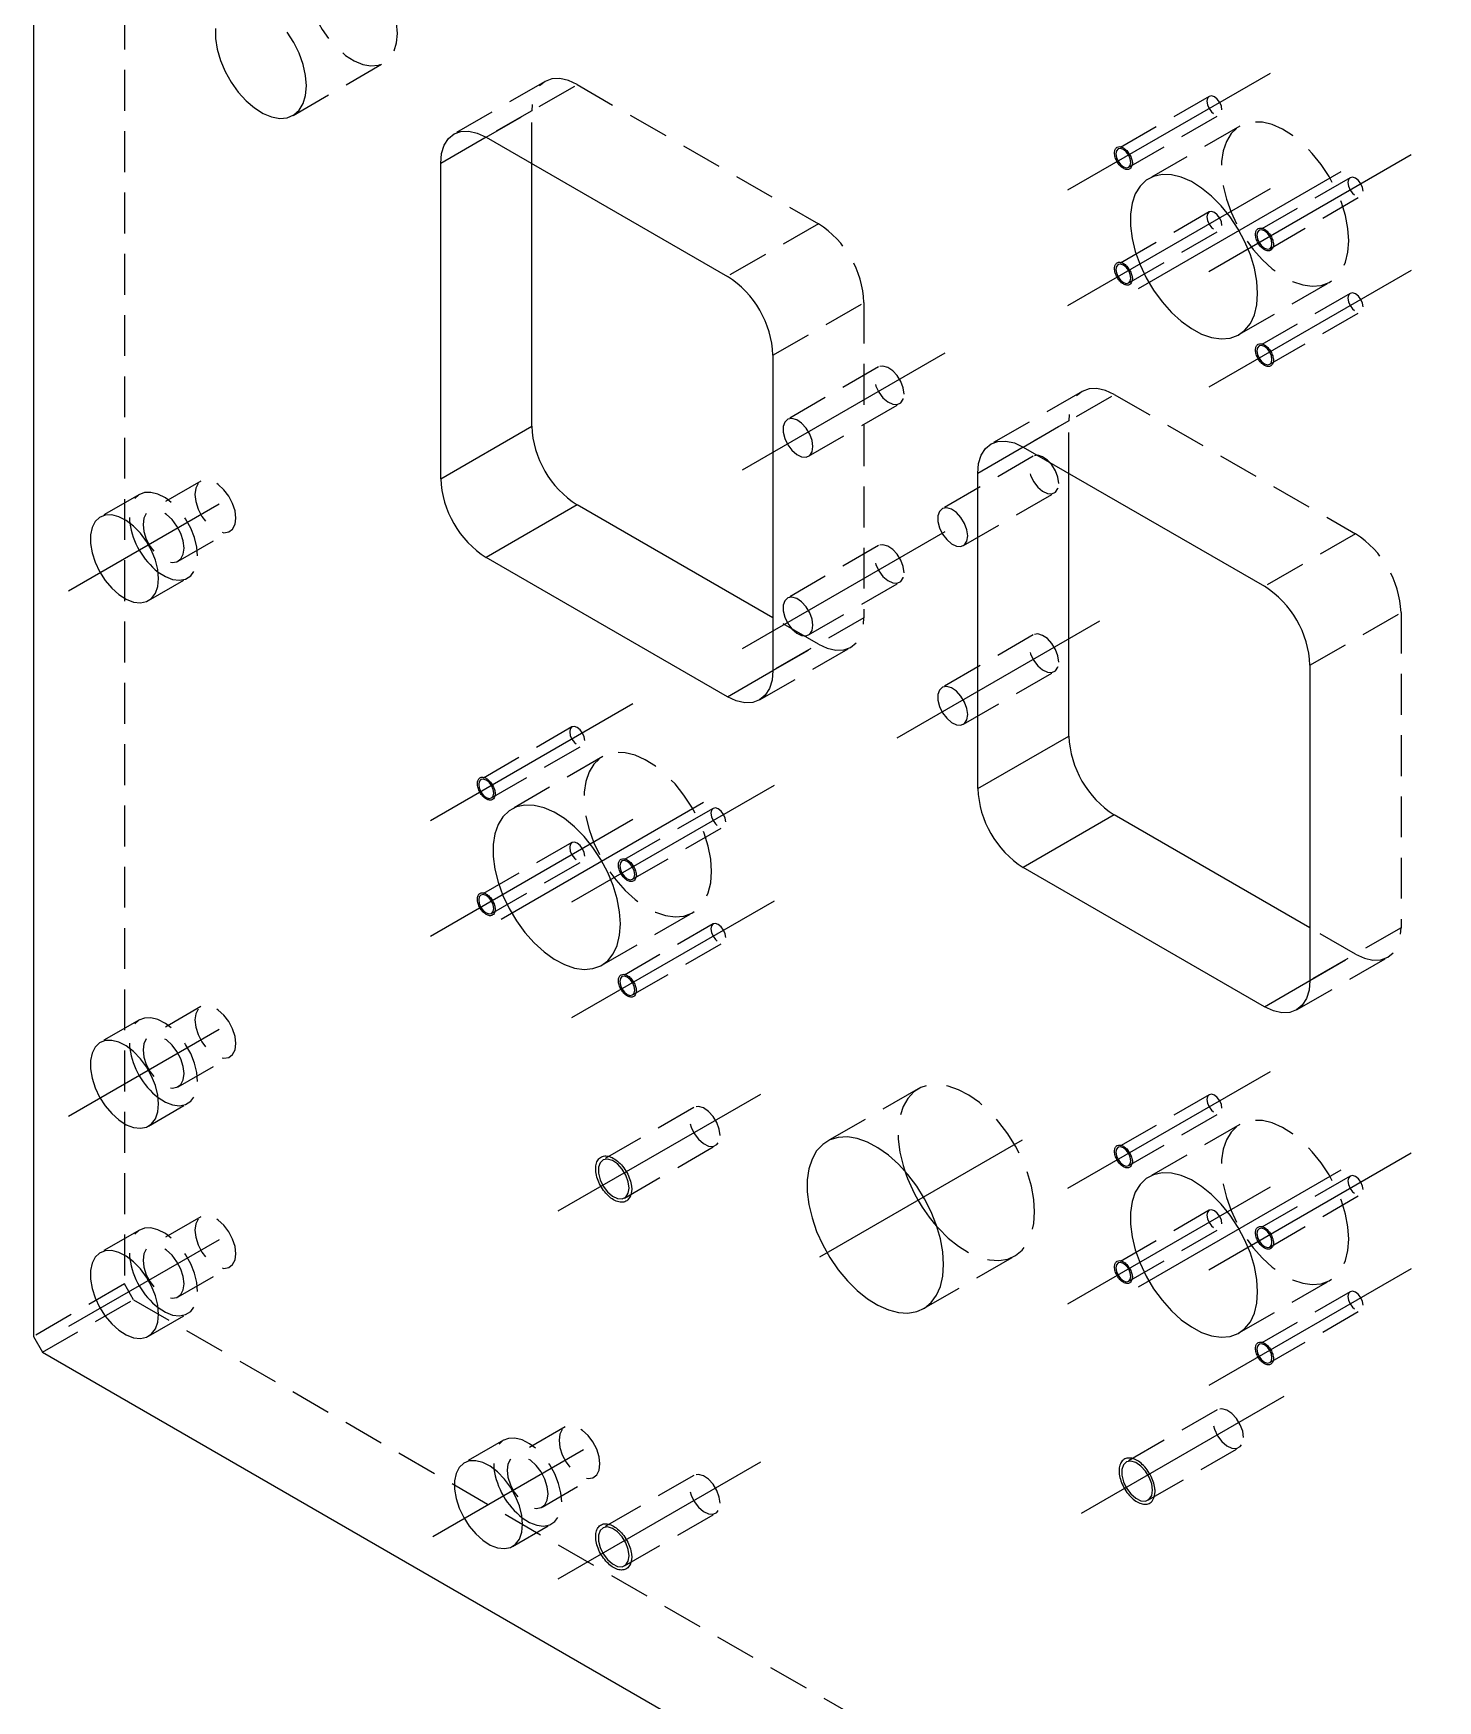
# Model space of a CAD drawing. Header units: millimetres. Extents: x 12 to 1998, y -102 to 1102.
# Drawn here: x 1588 to 1806.2, y 403.9 to 663 of the extents above; entities that cross this region are included whole.
import ezdxf

# ---------------------------------------------------------------- set-up
doc = ezdxf.new("R2010")
doc.units = ezdxf.units.MM
doc.header["$LTSCALE"] = 5
doc.linetypes.add('CENTERX2', pattern=[20.32, 12.7, -2.54, 2.54, -2.54])
doc.linetypes.add('HIDDEN', pattern=[1.905, 1.27, -0.635])
for name, color, linetype in [('11', 1, 'CENTERX2'), ('2', 2, 'HIDDEN'), ('8', 4, 'Continuous')]:
    doc.layers.add(name, color=color, linetype=linetype)

msp = doc.modelspace()

# ---------------------------------------------------------------- linework, layer by layer
at = {"color": 7, "linetype": 'Continuous', "lineweight": 25}
for p, q in [((1588, 906.367), (1588, 460.535)), ((1658.358, 646.917), (1651.286, 642.834)), ((1658.357, 646.917), (1695.833, 625.283)), ((1651.286, 593.842), (1651.286, 642.834)), ((1665.428, 602.006), (1665.428, 642.835)), ((1702.905, 613.035), (1702.905, 564.043)), ((1651.286, 593.842), (1665.428, 602.006)), ((1741.797, 598.749), (1734.724, 594.666)), ((1741.795, 598.749), (1779.272, 577.114)), ((1734.724, 545.673), (1734.724, 594.666)), ((1748.866, 553.838), (1748.866, 594.667)), ((1672.499, 589.758), (1658.357, 581.594)), ((1702.905, 572.205), (1672.499, 589.758)), ((1695.833, 559.959), (1658.357, 581.594)), ((1786.343, 564.867), (1786.343, 515.875)), ((1695.833, 559.959), (1702.905, 564.041)), ((1734.724, 545.673), (1748.866, 553.838)), ((1755.938, 541.59), (1741.795, 533.426)), ((1786.343, 524.037), (1755.938, 541.59)), ((1779.272, 511.791), (1741.795, 533.426)), ((1779.272, 511.791), (1786.343, 515.873)), ((1588, 460.535), (1589.414, 458.086)), ((1589.414, 458.086), (1982.565, 231.124))]:
    msp.add_line(p, q, dxfattribs=at)
at = {"color": 7, "linetype": 'Continuous', "lineweight": 25, "flags": 128}
for points in [[(1616.316, 663.798), (1616.316, 662.245), (1616.57, 660.574), (1617.07, 658.845), (1617.797, 657.119), (1618.724, 655.46), (1619.819, 653.928), (1621.042, 652.577), (1622.349, 651.457), (1623.691, 650.608), (1625.022, 650.06), (1626.292, 649.835), (1627.457, 649.939), (1628.473, 650.369), (1629.304, 651.109), (1629.92, 652.134), (1630.298, 653.404), (1630.426, 654.876)], [(1630.426, 654.876), (1630.298, 656.495), (1629.92, 658.203), (1629.304, 659.939), (1628.473, 661.639), (1627.457, 663.242)], [(1651.286, 642.834), (1651.422, 644.349), (1651.824, 645.648), (1652.477, 646.683), (1653.357, 647.412), (1654.428, 647.809), (1655.651, 647.858), (1656.977, 647.557), (1658.357, 646.917)], [(1758.518, 642.987), (1758.43, 643.554), (1758.177, 644.137), (1757.798, 644.647), (1757.352, 645.008), (1756.905, 645.163), (1756.527, 645.089), (1756.274, 644.798), (1756.185, 644.334), (1756.274, 643.767), (1756.527, 643.184), (1756.905, 642.674), (1757.352, 642.313), (1757.798, 642.158), (1758.177, 642.232), (1758.43, 642.523), (1758.518, 642.987)], [(1778.211, 622.637), (1778.083, 624.544), (1777.702, 626.551), (1777.077, 628.604), (1776.226, 630.65), (1775.17, 632.637), (1773.935, 634.513), (1772.556, 636.229), (1771.066, 637.742), (1769.505, 639.011), (1767.913, 640.004), (1766.332, 640.695), (1764.801, 641.067), (1763.362, 641.109), (1762.051, 640.821), (1760.902, 640.21), (1759.945, 639.291), (1759.205, 638.09), (1758.7, 636.636), (1758.445, 634.968), (1758.445, 633.128), (1758.7, 631.164), (1759.205, 629.128), (1759.945, 627.072), (1760.902, 625.048), (1762.051, 623.111), (1763.362, 621.309), (1764.801, 619.689), (1766.332, 618.294), (1767.913, 617.159), (1769.505, 616.314), (1771.066, 615.781), (1772.556, 615.574), (1773.935, 615.697), (1775.17, 616.148), (1776.226, 616.915), (1777.077, 617.979), (1777.702, 619.311), (1778.083, 620.877), (1778.211, 622.637)], [(1780.439, 630.333), (1780.35, 630.899), (1780.097, 631.483), (1779.719, 631.993), (1779.272, 632.353), (1778.826, 632.509), (1778.447, 632.435), (1778.194, 632.144), (1778.105, 631.68), (1778.194, 631.113), (1778.447, 630.53), (1778.826, 630.019), (1779.272, 629.659), (1779.719, 629.504), (1780.097, 629.577), (1780.35, 629.868), (1780.439, 630.333)], [(1758.518, 625.023), (1758.43, 625.59), (1758.177, 626.173), (1757.798, 626.684), (1757.352, 627.044), (1756.905, 627.199), (1756.527, 627.126), (1756.274, 626.834), (1756.185, 626.37), (1756.274, 625.803), (1756.527, 625.22), (1756.905, 624.71), (1757.352, 624.349), (1757.798, 624.194), (1758.177, 624.268), (1758.43, 624.559), (1758.518, 625.023)], [(1780.439, 612.369), (1780.35, 612.936), (1780.097, 613.519), (1779.719, 614.029), (1779.272, 614.39), (1778.826, 614.545), (1778.447, 614.471), (1778.194, 614.18), (1778.105, 613.716), (1778.194, 613.149), (1778.447, 612.566), (1778.826, 612.055), (1779.272, 611.695), (1779.719, 611.54), (1780.097, 611.613), (1780.35, 611.904), (1780.439, 612.369)], [(1709.127, 598.828), (1709.001, 599.776), (1708.635, 600.767), (1708.07, 601.694), (1707.366, 602.456), (1706.601, 602.972), (1705.856, 603.184), (1705.213, 603.07), (1704.741, 602.642), (1704.492, 601.947), (1704.492, 601.06), (1704.741, 600.077), (1705.213, 599.105), (1705.856, 598.248), (1706.601, 597.601), (1707.366, 597.232), (1708.07, 597.182), (1708.635, 597.457), (1709.001, 598.026), (1709.127, 598.828)], [(1734.724, 594.666), (1734.86, 596.18), (1735.263, 597.48), (1735.916, 598.514), (1736.795, 599.244), (1737.867, 599.641), (1739.089, 599.69), (1740.416, 599.389), (1741.795, 598.749)], [(1607.445, 578.323), (1607.321, 579.711), (1606.955, 581.178), (1606.364, 582.654), (1605.575, 584.07), (1604.626, 585.361), (1603.561, 586.466), (1602.429, 587.334), (1601.284, 587.923), (1600.179, 588.207), (1599.166, 588.172), (1598.292, 587.819), (1597.598, 587.165), (1597.116, 586.241), (1596.87, 585.09), (1596.87, 583.766), (1597.116, 582.331), (1597.598, 580.851), (1598.292, 579.396), (1599.166, 578.034), (1600.179, 576.829), (1601.284, 575.837), (1602.429, 575.104), (1603.561, 574.665), (1604.626, 574.54), (1605.575, 574.735), (1606.364, 575.241), (1606.955, 576.035), (1607.321, 577.078), (1607.445, 578.323)], [(1733.169, 584.949), (1733.042, 585.897), (1732.677, 586.888), (1732.112, 587.815), (1731.408, 588.577), (1730.643, 589.093), (1729.898, 589.305), (1729.255, 589.191), (1728.783, 588.763), (1728.534, 588.068), (1728.534, 587.181), (1728.783, 586.198), (1729.255, 585.226), (1729.898, 584.37), (1730.643, 583.722), (1731.408, 583.353), (1732.112, 583.303), (1732.677, 583.578), (1733.042, 584.147), (1733.169, 584.949)], [(1709.127, 571.066), (1709.001, 572.013), (1708.635, 573.005), (1708.07, 573.932), (1707.366, 574.694), (1706.601, 575.209), (1705.856, 575.421), (1705.213, 575.307), (1704.741, 574.88), (1704.492, 574.185), (1704.492, 573.298), (1704.741, 572.315), (1705.213, 571.342), (1705.856, 570.486), (1706.601, 569.838), (1707.366, 569.47), (1708.07, 569.42), (1708.635, 569.694), (1709.001, 570.264), (1709.127, 571.066)], [(1702.905, 564.043), (1702.769, 562.528), (1702.366, 561.229), (1701.713, 560.194), (1700.833, 559.464), (1699.762, 559.068), (1698.539, 559.019), (1697.213, 559.32), (1695.833, 559.959)], [(1733.169, 557.187), (1733.042, 558.134), (1732.677, 559.126), (1732.112, 560.053), (1731.408, 560.815), (1730.643, 561.33), (1729.898, 561.542), (1729.255, 561.428), (1728.783, 561.001), (1728.534, 560.306), (1728.534, 559.419), (1728.783, 558.436), (1729.255, 557.464), (1729.898, 556.607), (1730.643, 555.959), (1731.408, 555.591), (1732.112, 555.541), (1732.677, 555.816), (1733.042, 556.385), (1733.169, 557.187)], [(1659.524, 544.993), (1659.435, 545.56), (1659.182, 546.143), (1658.803, 546.653), (1658.357, 547.014), (1657.91, 547.169), (1657.532, 547.095), (1657.279, 546.804), (1657.19, 546.34), (1657.279, 545.773), (1657.532, 545.19), (1657.91, 544.679), (1658.357, 544.319), (1658.803, 544.164), (1659.182, 544.237), (1659.435, 544.528), (1659.524, 544.993)], [(1679.216, 524.642), (1679.088, 526.55), (1678.707, 528.556), (1678.083, 530.609), (1677.231, 532.656), (1676.175, 534.643), (1674.941, 536.519), (1673.561, 538.235), (1672.071, 539.747), (1670.51, 541.017), (1668.918, 542.01), (1667.337, 542.701), (1665.807, 543.072), (1664.367, 543.115), (1663.056, 542.826), (1661.907, 542.215), (1660.95, 541.297), (1660.21, 540.096), (1659.705, 538.642), (1659.45, 536.973), (1659.45, 535.134), (1659.705, 533.17), (1660.21, 531.134), (1660.95, 529.078), (1661.907, 527.054), (1663.056, 525.117), (1664.367, 523.315), (1665.807, 521.695), (1667.337, 520.3), (1668.918, 519.165), (1670.51, 518.32), (1672.071, 517.787), (1673.561, 517.579), (1674.941, 517.703), (1676.175, 518.154), (1677.231, 518.921), (1678.083, 519.984), (1678.707, 521.316), (1679.088, 522.883), (1679.216, 524.642)], [(1681.444, 532.338), (1681.355, 532.905), (1681.102, 533.488), (1680.724, 533.999), (1680.277, 534.359), (1679.831, 534.514), (1679.452, 534.441), (1679.199, 534.15), (1679.11, 533.686), (1679.199, 533.119), (1679.452, 532.536), (1679.831, 532.025), (1680.277, 531.665), (1680.724, 531.51), (1681.102, 531.583), (1681.355, 531.874), (1681.444, 532.338)], [(1659.524, 527.029), (1659.435, 527.596), (1659.182, 528.179), (1658.803, 528.689), (1658.357, 529.05), (1657.91, 529.205), (1657.532, 529.131), (1657.279, 528.84), (1657.19, 528.376), (1657.279, 527.809), (1657.532, 527.226), (1657.91, 526.715), (1658.357, 526.355), (1658.803, 526.2), (1659.182, 526.273), (1659.435, 526.565), (1659.524, 527.029)], [(1681.444, 514.375), (1681.355, 514.941), (1681.102, 515.525), (1680.724, 516.035), (1680.277, 516.395), (1679.831, 516.551), (1679.452, 516.477), (1679.199, 516.186), (1679.11, 515.722), (1679.199, 515.155), (1679.452, 514.572), (1679.831, 514.061), (1680.277, 513.701), (1680.724, 513.546), (1681.102, 513.619), (1681.355, 513.91), (1681.444, 514.375)], [(1786.343, 515.875), (1786.207, 514.36), (1785.805, 513.061), (1785.151, 512.026), (1784.272, 511.296), (1783.201, 510.899), (1781.978, 510.851), (1780.652, 511.152), (1779.272, 511.791)], [(1607.445, 496.669), (1607.321, 498.057), (1606.955, 499.523), (1606.364, 500.999), (1605.575, 502.416), (1604.626, 503.707), (1603.561, 504.812), (1602.429, 505.68), (1601.284, 506.269), (1600.179, 506.553), (1599.166, 506.518), (1598.292, 506.165), (1597.598, 505.511), (1597.116, 504.587), (1596.87, 503.436), (1596.87, 502.112), (1597.116, 500.676), (1597.598, 499.197), (1598.292, 497.742), (1599.166, 496.38), (1600.179, 495.175), (1601.284, 494.183), (1602.429, 493.45), (1603.561, 493.011), (1604.626, 492.886), (1605.575, 493.081), (1606.364, 493.587), (1606.955, 494.381), (1607.321, 495.424), (1607.445, 496.669)], [(1729.421, 471.735), (1729.297, 473.677), (1728.927, 475.716), (1728.32, 477.806), (1727.49, 479.897), (1726.457, 481.94), (1725.244, 483.887), (1723.881, 485.693), (1722.4, 487.316), (1720.834, 488.717), (1719.221, 489.863), (1717.598, 490.728), (1716.004, 491.291), (1714.476, 491.539), (1713.049, 491.467), (1711.758, 491.076), (1710.632, 490.375), (1709.697, 489.38), (1708.977, 488.116), (1708.487, 486.611), (1708.239, 484.901), (1708.239, 483.026), (1708.487, 481.029), (1708.977, 478.959), (1709.697, 476.862), (1710.632, 474.789), (1711.758, 472.788), (1713.049, 470.906), (1714.476, 469.187), (1716.004, 467.67), (1717.598, 466.393), (1719.221, 465.385), (1720.834, 464.668), (1722.4, 464.261), (1723.881, 464.173), (1725.244, 464.405), (1726.457, 464.953), (1727.49, 465.803), (1728.32, 466.936), (1728.927, 468.325), (1729.297, 469.937), (1729.421, 471.735)], [(1758.518, 487.844), (1758.43, 488.411), (1758.177, 488.994), (1757.798, 489.505), (1757.352, 489.865), (1756.905, 490.02), (1756.527, 489.947), (1756.274, 489.656), (1756.185, 489.191), (1756.274, 488.624), (1756.527, 488.041), (1756.905, 487.531), (1757.352, 487.17), (1757.798, 487.015), (1758.177, 487.089), (1758.43, 487.38), (1758.518, 487.844)], [(1680.56, 483.611), (1680.43, 484.588), (1680.053, 485.609), (1679.471, 486.564), (1678.746, 487.35), (1677.957, 487.881), (1677.19, 488.099), (1676.527, 487.982), (1676.041, 487.541), (1675.784, 486.825), (1675.784, 485.911), (1676.041, 484.898), (1676.527, 483.897), (1677.19, 483.014), (1677.957, 482.347), (1678.746, 481.967), (1679.471, 481.916), (1680.053, 482.199), (1680.43, 482.785), (1680.56, 483.611)], [(1778.211, 467.494), (1778.083, 469.402), (1777.702, 471.408), (1777.077, 473.461), (1776.226, 475.507), (1775.17, 477.494), (1773.935, 479.37), (1772.556, 481.087), (1771.066, 482.599), (1769.505, 483.868), (1767.913, 484.861), (1766.332, 485.552), (1764.801, 485.924), (1763.362, 485.966), (1762.051, 485.678), (1760.902, 485.067), (1759.945, 484.149), (1759.205, 482.947), (1758.7, 481.493), (1758.445, 479.825), (1758.445, 477.985), (1758.7, 476.022), (1759.205, 473.985), (1759.945, 471.929), (1760.902, 469.906), (1762.051, 467.968), (1763.362, 466.166), (1764.801, 464.546), (1766.332, 463.151), (1767.913, 462.016), (1769.505, 461.172), (1771.066, 460.638), (1772.556, 460.431), (1773.935, 460.554), (1775.17, 461.005), (1776.226, 461.773), (1777.077, 462.836), (1777.702, 464.168), (1778.083, 465.734), (1778.211, 467.494)], [(1780.439, 475.19), (1780.35, 475.757), (1780.097, 476.34), (1779.719, 476.85), (1779.272, 477.211), (1778.826, 477.366), (1778.447, 477.292), (1778.194, 477.001), (1778.105, 476.537), (1778.194, 475.97), (1778.447, 475.387), (1778.826, 474.876), (1779.272, 474.516), (1779.719, 474.361), (1780.097, 474.434), (1780.35, 474.726), (1780.439, 475.19)], [(1607.445, 464.007), (1607.321, 465.396), (1606.955, 466.862), (1606.364, 468.338), (1605.575, 469.755), (1604.626, 471.046), (1603.561, 472.151), (1602.429, 473.018), (1601.284, 473.608), (1600.179, 473.891), (1599.166, 473.856), (1598.292, 473.503), (1597.598, 472.85), (1597.116, 471.926), (1596.87, 470.775), (1596.87, 469.45), (1597.116, 468.015), (1597.598, 466.535), (1598.292, 465.08), (1599.166, 463.718), (1600.179, 462.513), (1601.284, 461.521), (1602.429, 460.788), (1603.561, 460.349), (1604.626, 460.224), (1605.575, 460.419), (1606.364, 460.926), (1606.955, 461.719), (1607.321, 462.763), (1607.445, 464.007)], [(1758.518, 469.88), (1758.43, 470.447), (1758.177, 471.03), (1757.798, 471.541), (1757.352, 471.901), (1756.905, 472.056), (1756.527, 471.983), (1756.274, 471.692), (1756.185, 471.227), (1756.274, 470.661), (1756.527, 470.077), (1756.905, 469.567), (1757.352, 469.207), (1757.798, 469.051), (1758.177, 469.125), (1758.43, 469.416), (1758.518, 469.88)], [(1780.439, 457.226), (1780.35, 457.793), (1780.097, 458.376), (1779.719, 458.887), (1779.272, 459.247), (1778.826, 459.402), (1778.447, 459.328), (1778.194, 459.037), (1778.105, 458.573), (1778.194, 458.006), (1778.447, 457.423), (1778.826, 456.913), (1779.272, 456.552), (1779.719, 456.397), (1780.097, 456.471), (1780.35, 456.762), (1780.439, 457.226)], [(1664.014, 431.351), (1663.89, 432.739), (1663.523, 434.206), (1662.932, 435.682), (1662.144, 437.098), (1661.194, 438.389), (1660.129, 439.494), (1658.997, 440.362), (1657.852, 440.951), (1656.747, 441.235), (1655.734, 441.2), (1654.86, 440.847), (1654.166, 440.193), (1653.685, 439.269), (1653.438, 438.118), (1653.438, 436.794), (1653.685, 435.359), (1654.166, 433.879), (1654.86, 432.424), (1655.734, 431.062), (1656.747, 429.857), (1657.852, 428.865), (1658.997, 428.132), (1660.129, 427.693), (1661.194, 427.568), (1662.144, 427.763), (1662.932, 428.269), (1663.523, 429.063), (1663.89, 430.106), (1664.014, 431.351)], [(1761.877, 436.668), (1761.747, 437.644), (1761.37, 438.666), (1760.788, 439.621), (1760.063, 440.406), (1759.275, 440.937), (1758.507, 441.156), (1757.845, 441.038), (1757.359, 440.598), (1757.102, 439.882), (1757.102, 438.968), (1757.359, 437.955), (1757.845, 436.953), (1758.507, 436.071), (1759.275, 435.404), (1760.063, 435.024), (1760.788, 434.972), (1761.37, 435.255), (1761.747, 435.842), (1761.877, 436.668)], [(1680.56, 426.453), (1680.43, 427.43), (1680.053, 428.451), (1679.471, 429.406), (1678.746, 430.192), (1677.957, 430.723), (1677.19, 430.941), (1676.527, 430.824), (1676.041, 430.383), (1675.784, 429.667), (1675.784, 428.753), (1676.041, 427.741), (1676.527, 426.739), (1677.19, 425.856), (1677.957, 425.189), (1678.746, 424.809), (1679.471, 424.758), (1680.053, 425.041), (1680.43, 425.627), (1680.56, 426.453)]]:
    msp.add_lwpolyline(points, dxfattribs=at)
at = {"color": 7, "linetype": 'Continuous', "lineweight": 25}
for centre, radius, start, end in [((1687.552, 612.337), 15.368, 2.60548, 57.39452), ((1680.78, 602.704), 15.368, 182.60548, 237.39452), ((1666.638, 594.54), 15.368, 182.60548, 237.39452), ((1614.719, 588.645), 11.854, 188.25877, 231.73585), ((1770.991, 564.168), 15.368, 2.60548, 57.39452), ((1764.219, 554.536), 15.368, 182.60548, 237.39452), ((1750.076, 546.372), 15.368, 182.60548, 237.39452), ((1614.719, 506.991), 11.854, 188.25877, 231.73585), ((1747.389, 494.354), 25.329, 198.60468, 221.38995), ((1614.719, 474.329), 11.854, 188.25877, 231.73585), ((1671.287, 441.673), 11.854, 188.25877, 231.73585)]:
    msp.add_arc(centre, radius, start, end, dxfattribs=at)
at = {"layer": '11'}
for p, q in [((1780.154, 656.824), (1748.691, 638.661)), ((1802.075, 644.17), (1770.612, 626.007)), ((1791.115, 641.515), (1759.651, 623.352)), ((1780.154, 638.86), (1748.691, 620.697)), ((1802.075, 626.206), (1770.612, 608.043)), ((1729.596, 613.339), (1698.133, 595.175)), ((1616.883, 589.895), (1593.481, 576.385)), ((1729.596, 585.576), (1698.133, 567.413)), ((1753.638, 571.697), (1722.175, 553.534)), ((1681.159, 558.83), (1649.696, 540.667)), ((1703.08, 546.176), (1671.617, 528.012)), ((1692.12, 543.521), (1660.656, 525.358)), ((1681.159, 540.866), (1649.696, 522.703)), ((1703.08, 528.212), (1671.617, 510.049)), ((1616.883, 508.241), (1593.481, 494.731)), ((1780.154, 501.681), (1748.691, 483.518)), ((1700.958, 498.163), (1669.495, 480)), ((1741.617, 491.022), (1710.154, 472.859)), ((1802.075, 489.027), (1770.612, 470.864)), ((1791.115, 486.372), (1759.651, 468.209)), ((1780.154, 483.718), (1748.691, 465.554)), ((1616.883, 475.579), (1593.481, 462.069)), ((1802.075, 471.063), (1770.612, 452.9)), ((1782.276, 451.219), (1750.813, 433.056)), ((1673.452, 442.923), (1650.05, 429.413)), ((1700.958, 441.005), (1669.495, 422.842))]:
    msp.add_line(p, q, dxfattribs=at)
at = {"layer": '2'}
for p, q in [((1602.142, 914.531), (1602.142, 468.699)), ((1628.355, 650.298), (1642.497, 658.462)), ((1667.499, 655.577), (1653.357, 647.412)), ((1658.357, 646.917), (1672.499, 655.081)), ((1672.499, 655.081), (1709.976, 633.447)), ((1770.669, 653.254), (1756.527, 645.089)), ((1665.428, 650.998), (1658.358, 646.917)), ((1665.428, 642.835), (1665.428, 650.998)), ((1758.177, 642.232), (1772.319, 650.396)), ((1775.455, 648.64), (1761.312, 640.476)), ((1792.589, 640.599), (1778.447, 632.435)), ((1780.097, 629.577), (1794.239, 637.741)), ((1770.669, 635.29), (1756.527, 627.126)), ((1709.976, 633.447), (1695.833, 625.283)), ((1758.177, 624.268), (1772.319, 632.432)), ((1775.311, 616.227), (1789.453, 624.391)), ((1792.589, 622.635), (1778.447, 614.471)), ((1702.905, 613.035), (1717.047, 621.199)), ((1717.047, 621.199), (1717.047, 572.207)), ((1780.097, 611.613), (1794.239, 619.777)), ((1719.286, 611.197), (1705.144, 603.033)), ((1750.938, 607.408), (1736.796, 599.244)), ((1741.795, 598.749), (1755.938, 606.913)), ((1755.938, 606.913), (1793.414, 585.279)), ((1708.443, 597.317), (1722.586, 605.481)), ((1748.866, 602.83), (1741.797, 598.749)), ((1748.866, 594.667), (1748.866, 602.83)), ((1743.328, 597.318), (1729.185, 589.154)), ((1614.034, 593.446), (1605.973, 588.792)), ((1604.473, 591.391), (1598.392, 587.88)), ((1732.485, 583.438), (1746.627, 591.602)), ((1610.473, 580.998), (1618.534, 585.652)), ((1719.286, 583.435), (1705.144, 575.271)), ((1793.414, 585.279), (1779.272, 577.114)), ((1605.892, 574.889), (1611.973, 578.4)), ((1708.443, 569.555), (1722.586, 577.719)), ((1786.343, 564.867), (1800.485, 573.031)), ((1800.485, 573.031), (1800.485, 524.039)), ((1717.047, 572.207), (1702.905, 564.043)), ((1709.976, 568.123), (1702.905, 572.205)), ((1700.833, 559.464), (1714.975, 567.628)), ((1702.905, 564.041), (1709.976, 568.123)), ((1743.328, 569.556), (1729.185, 561.392)), ((1732.485, 555.676), (1746.627, 563.84)), ((1671.674, 555.259), (1657.532, 547.095)), ((1659.182, 544.237), (1673.324, 552.401)), ((1676.46, 550.646), (1662.318, 542.482)), ((1693.594, 542.605), (1679.452, 534.441)), ((1681.102, 531.583), (1695.244, 539.747)), ((1671.674, 537.295), (1657.532, 529.131)), ((1659.182, 526.273), (1673.324, 534.438)), ((1676.316, 518.233), (1690.459, 526.397)), ((1693.594, 524.641), (1679.452, 516.477)), ((1800.485, 524.039), (1786.343, 515.875)), ((1793.414, 519.955), (1786.343, 524.037)), ((1681.102, 513.619), (1695.244, 521.783)), ((1784.272, 511.296), (1798.414, 519.46)), ((1786.343, 515.873), (1793.414, 519.955)), ((1614.034, 511.792), (1605.973, 507.138)), ((1604.473, 509.737), (1598.392, 506.226)), ((1610.473, 499.344), (1618.534, 503.997)), ((1725.457, 499.013), (1711.315, 490.849)), ((1770.669, 498.111), (1756.527, 489.947)), ((1605.892, 493.235), (1611.973, 496.746)), ((1690.598, 496.108), (1676.456, 487.944)), ((1758.177, 487.089), (1772.319, 495.253)), ((1775.455, 493.497), (1761.312, 485.333)), ((1679.856, 482.055), (1693.998, 490.219)), ((1792.589, 485.456), (1778.447, 477.292)), ((1780.097, 474.434), (1794.239, 482.599)), ((1770.669, 480.147), (1756.527, 471.983)), ((1604.473, 477.075), (1598.392, 473.564)), ((1614.034, 479.13), (1605.973, 474.477)), ((1758.177, 469.125), (1772.319, 477.289)), ((1726.314, 464.868), (1740.456, 473.032)), ((1610.473, 466.682), (1618.534, 471.336)), ((1775.311, 461.084), (1789.453, 469.248)), ((1602.142, 468.699), (1588, 460.535)), ((1603.556, 466.25), (1602.142, 468.699)), ((1792.589, 467.493), (1778.447, 459.329)), ((1589.414, 458.086), (1603.556, 466.25)), ((1603.556, 466.25), (1996.707, 239.288)), ((1605.892, 460.574), (1611.973, 464.084)), ((1780.097, 456.471), (1794.239, 464.635)), ((1771.915, 449.164), (1757.773, 441)), ((1670.603, 446.474), (1662.542, 441.82)), ((1661.042, 444.419), (1654.961, 440.908)), ((1761.173, 435.111), (1775.315, 443.275)), ((1667.041, 434.026), (1675.102, 438.68)), ((1690.598, 438.95), (1676.456, 430.786)), ((1679.856, 424.897), (1693.998, 433.061)), ((1662.46, 427.917), (1668.541, 431.428))]:
    msp.add_line(p, q, dxfattribs=at)
at = {"layer": '2', "flags": 128}
for points in [[(1644.568, 663.04), (1644.44, 664.659), (1644.062, 666.367), (1643.446, 668.103), (1642.615, 669.803), (1641.599, 671.406), (1640.435, 672.854), (1639.164, 674.095), (1637.834, 675.084), (1636.491, 675.785), (1635.184, 676.174), (1633.962, 676.235), (1632.867, 675.966), (1631.939, 675.378), (1631.212, 674.492), (1630.713, 673.339), (1630.458, 671.962), (1630.458, 670.41), (1630.713, 668.738), (1631.212, 667.009), (1631.939, 665.283), (1632.867, 663.624), (1633.962, 662.092), (1635.184, 660.741), (1636.491, 659.621), (1637.834, 658.772), (1639.164, 658.225), (1640.435, 657.999), (1641.599, 658.103), (1642.615, 658.533), (1643.446, 659.274), (1644.062, 660.298), (1644.44, 661.569), (1644.568, 663.04)], [(1672.499, 655.081), (1671.119, 655.721), (1669.793, 656.022), (1668.57, 655.973), (1667.499, 655.576), (1666.62, 654.847), (1665.966, 653.812), (1665.564, 652.513), (1665.428, 650.998)], [(1772.661, 651.151), (1772.572, 651.718), (1772.319, 652.301), (1771.94, 652.812), (1771.494, 653.172), (1771.047, 653.327), (1770.669, 653.254), (1770.416, 652.962), (1770.327, 652.498), (1770.416, 651.931), (1770.669, 651.348), (1771.047, 650.838), (1771.494, 650.477), (1771.94, 650.322), (1772.319, 650.396), (1772.572, 650.687), (1772.661, 651.151)], [(1792.354, 630.801), (1792.225, 632.708), (1791.844, 634.715), (1791.22, 636.768), (1790.368, 638.814), (1789.312, 640.801), (1788.078, 642.677), (1786.698, 644.393), (1785.208, 645.906), (1783.647, 647.175), (1782.055, 648.168), (1780.474, 648.859), (1778.944, 649.231), (1777.504, 649.273), (1776.193, 648.985), (1775.044, 648.374), (1774.087, 647.455), (1773.347, 646.254), (1772.842, 644.8), (1772.587, 643.132), (1772.587, 641.292), (1772.842, 639.329), (1773.347, 637.292), (1774.087, 635.236), (1775.044, 633.213), (1776.193, 631.275), (1777.504, 629.473), (1778.944, 627.853), (1780.474, 626.458), (1782.055, 625.323), (1783.647, 624.478), (1785.208, 623.945), (1786.698, 623.738), (1788.078, 623.861), (1789.312, 624.312), (1790.368, 625.079), (1791.22, 626.143), (1791.844, 627.475), (1792.225, 629.041), (1792.354, 630.801)], [(1794.581, 638.497), (1794.492, 639.064), (1794.239, 639.647), (1793.861, 640.157), (1793.414, 640.518), (1792.968, 640.673), (1792.589, 640.599), (1792.336, 640.308), (1792.247, 639.844), (1792.336, 639.277), (1792.589, 638.694), (1792.968, 638.183), (1793.414, 637.823), (1793.861, 637.668), (1794.239, 637.741), (1794.492, 638.032), (1794.581, 638.497)], [(1772.661, 633.187), (1772.572, 633.754), (1772.319, 634.337), (1771.94, 634.848), (1771.494, 635.208), (1771.047, 635.363), (1770.669, 635.29), (1770.416, 634.999), (1770.327, 634.534), (1770.416, 633.967), (1770.669, 633.384), (1771.047, 632.874), (1771.494, 632.513), (1771.94, 632.358), (1772.319, 632.432), (1772.572, 632.723), (1772.661, 633.187)], [(1794.581, 620.533), (1794.492, 621.1), (1794.239, 621.683), (1793.861, 622.193), (1793.414, 622.554), (1792.968, 622.709), (1792.589, 622.635), (1792.336, 622.344), (1792.247, 621.88), (1792.336, 621.313), (1792.589, 620.73), (1792.968, 620.219), (1793.414, 619.859), (1793.861, 619.704), (1794.239, 619.777), (1794.492, 620.069), (1794.581, 620.533)], [(1723.269, 606.992), (1723.143, 607.94), (1722.777, 608.931), (1722.212, 609.858), (1721.509, 610.62), (1720.743, 611.136), (1719.998, 611.348), (1719.355, 611.234), (1718.884, 610.806), (1718.634, 610.111), (1718.634, 609.224), (1718.884, 608.241), (1719.355, 607.269), (1719.998, 606.413), (1720.743, 605.765), (1721.509, 605.396), (1722.212, 605.346), (1722.777, 605.621), (1723.143, 606.19), (1723.269, 606.992)], [(1755.938, 606.913), (1754.558, 607.553), (1753.232, 607.854), (1752.009, 607.805), (1750.938, 607.408), (1750.058, 606.679), (1749.405, 605.644), (1749.002, 604.345), (1748.866, 602.83)], [(1747.311, 593.113), (1747.184, 594.061), (1746.819, 595.052), (1746.254, 595.979), (1745.55, 596.742), (1744.785, 597.257), (1744.04, 597.469), (1743.397, 597.355), (1742.925, 596.927), (1742.676, 596.232), (1742.676, 595.345), (1742.925, 594.362), (1743.397, 593.39), (1744.04, 592.534), (1744.785, 591.886), (1745.55, 591.517), (1746.254, 591.468), (1746.819, 591.742), (1747.184, 592.311), (1747.311, 593.113)], [(1619.466, 587.712), (1619.337, 588.821), (1618.961, 589.99), (1618.368, 591.123), (1617.606, 592.128), (1616.737, 592.924), (1615.831, 593.447), (1614.962, 593.654), (1614.2, 593.529), (1613.607, 593.081), (1613.231, 592.347), (1613.102, 591.386), (1613.231, 590.276), (1613.607, 589.108), (1614.2, 587.975), (1614.962, 586.969), (1615.831, 586.173), (1616.737, 585.65), (1617.606, 585.443), (1618.368, 585.569), (1618.961, 586.017), (1619.337, 586.751), (1619.466, 587.712)], [(1613.526, 581.834), (1613.402, 583.222), (1613.036, 584.688), (1612.445, 586.164), (1611.656, 587.581), (1610.707, 588.872), (1609.642, 589.977), (1608.51, 590.845), (1607.365, 591.434), (1606.26, 591.718), (1605.247, 591.682), (1604.373, 591.329), (1603.679, 590.676), (1603.197, 589.752), (1602.951, 588.601), (1602.951, 587.277), (1602.987, 586.942)], [(1611.405, 583.058), (1611.276, 584.168), (1610.9, 585.336), (1610.307, 586.469), (1609.545, 587.475), (1608.676, 588.271), (1607.77, 588.794), (1606.901, 589.001), (1606.139, 588.875), (1605.546, 588.427), (1605.17, 587.693), (1605.041, 586.732), (1605.17, 585.623), (1605.546, 584.454), (1606.139, 583.321), (1606.901, 582.316), (1607.77, 581.52), (1608.676, 580.997), (1609.545, 580.79), (1610.307, 580.915), (1610.9, 581.363), (1611.276, 582.098), (1611.405, 583.058)], [(1723.269, 579.23), (1723.143, 580.178), (1722.777, 581.169), (1722.212, 582.096), (1721.509, 582.858), (1720.743, 583.373), (1719.998, 583.585), (1719.355, 583.471), (1718.884, 583.044), (1718.634, 582.349), (1718.634, 581.462), (1718.884, 580.479), (1719.355, 579.507), (1719.998, 578.65), (1720.743, 578.003), (1721.509, 577.634), (1722.212, 577.584), (1722.777, 577.859), (1723.143, 578.428), (1723.269, 579.23)], [(1607.377, 579.338), (1608.51, 578.614), (1609.642, 578.175), (1610.707, 578.051), (1611.656, 578.246), (1612.445, 578.752), (1613.036, 579.545), (1613.402, 580.589), (1613.526, 581.834)], [(1709.976, 568.123), (1711.355, 567.484), (1712.682, 567.183), (1713.904, 567.232), (1714.976, 567.629), (1715.855, 568.358), (1716.508, 569.393), (1716.911, 570.692), (1717.047, 572.207)], [(1747.311, 565.351), (1747.184, 566.299), (1746.819, 567.29), (1746.254, 568.217), (1745.55, 568.979), (1744.785, 569.494), (1744.04, 569.706), (1743.397, 569.593), (1742.925, 569.165), (1742.676, 568.47), (1742.676, 567.583), (1742.925, 566.6), (1743.397, 565.628), (1744.04, 564.771), (1744.785, 564.124), (1745.55, 563.755), (1746.254, 563.705), (1746.819, 563.98), (1747.184, 564.549), (1747.311, 565.351)], [(1673.666, 553.157), (1673.577, 553.724), (1673.324, 554.307), (1672.945, 554.817), (1672.499, 555.178), (1672.052, 555.333), (1671.674, 555.259), (1671.421, 554.968), (1671.332, 554.504), (1671.421, 553.937), (1671.674, 553.354), (1672.052, 552.843), (1672.499, 552.483), (1672.945, 552.328), (1673.324, 552.401), (1673.577, 552.693), (1673.666, 553.157)], [(1693.359, 532.806), (1693.23, 534.714), (1692.849, 536.721), (1692.225, 538.774), (1691.373, 540.82), (1690.317, 542.807), (1689.083, 544.683), (1687.703, 546.399), (1686.213, 547.912), (1684.652, 549.181), (1683.06, 550.174), (1681.479, 550.865), (1679.949, 551.237), (1678.509, 551.279), (1677.198, 550.991), (1676.049, 550.379), (1675.092, 549.461), (1674.352, 548.26), (1673.847, 546.806), (1673.592, 545.137), (1673.592, 543.298), (1673.847, 541.334), (1674.352, 539.298), (1675.092, 537.242), (1676.049, 535.218), (1677.198, 533.281), (1678.509, 531.479), (1679.949, 529.859), (1681.479, 528.464), (1683.06, 527.329), (1684.652, 526.484), (1686.213, 525.951), (1687.703, 525.744), (1689.083, 525.867), (1690.317, 526.318), (1691.373, 527.085), (1692.225, 528.149), (1692.849, 529.481), (1693.23, 531.047), (1693.359, 532.806)], [(1695.586, 540.503), (1695.497, 541.069), (1695.244, 541.652), (1694.866, 542.163), (1694.419, 542.523), (1693.973, 542.679), (1693.594, 542.605), (1693.341, 542.314), (1693.253, 541.85), (1693.341, 541.283), (1693.594, 540.7), (1693.973, 540.189), (1694.419, 539.829), (1694.866, 539.674), (1695.244, 539.747), (1695.497, 540.038), (1695.586, 540.503)], [(1673.666, 535.193), (1673.577, 535.76), (1673.324, 536.343), (1672.945, 536.853), (1672.499, 537.214), (1672.052, 537.369), (1671.674, 537.295), (1671.421, 537.004), (1671.332, 536.54), (1671.421, 535.973), (1671.674, 535.39), (1672.052, 534.88), (1672.499, 534.519), (1672.945, 534.364), (1673.324, 534.438), (1673.577, 534.729), (1673.666, 535.193)], [(1695.586, 522.539), (1695.497, 523.105), (1695.244, 523.689), (1694.866, 524.199), (1694.419, 524.559), (1693.973, 524.715), (1693.594, 524.641), (1693.341, 524.35), (1693.253, 523.886), (1693.341, 523.319), (1693.594, 522.736), (1693.973, 522.225), (1694.419, 521.865), (1694.866, 521.71), (1695.244, 521.783), (1695.497, 522.074), (1695.586, 522.539)], [(1793.414, 519.955), (1794.794, 519.316), (1796.12, 519.015), (1797.343, 519.064), (1798.414, 519.46), (1799.294, 520.19), (1799.947, 521.225), (1800.349, 522.524), (1800.485, 524.039)], [(1619.466, 506.058), (1619.337, 507.167), (1618.961, 508.336), (1618.368, 509.469), (1617.606, 510.474), (1616.737, 511.27), (1615.831, 511.793), (1614.962, 512), (1614.2, 511.875), (1613.607, 511.427), (1613.231, 510.692), (1613.102, 509.732), (1613.231, 508.622), (1613.607, 507.453), (1614.2, 506.321), (1614.962, 505.315), (1615.831, 504.519), (1616.737, 503.996), (1617.606, 503.789), (1618.368, 503.915), (1618.961, 504.363), (1619.337, 505.097), (1619.466, 506.058)], [(1613.526, 500.18), (1613.402, 501.568), (1613.036, 503.034), (1612.445, 504.51), (1611.656, 505.927), (1610.707, 507.218), (1609.642, 508.323), (1608.51, 509.191), (1607.365, 509.78), (1606.26, 510.063), (1605.247, 510.028), (1604.373, 509.675), (1603.679, 509.022), (1603.197, 508.098), (1602.951, 506.947), (1602.951, 505.623), (1602.987, 505.288)], [(1611.405, 501.404), (1611.276, 502.514), (1610.9, 503.682), (1610.307, 504.815), (1609.545, 505.82), (1608.676, 506.617), (1607.77, 507.14), (1606.901, 507.347), (1606.139, 507.221), (1605.546, 506.773), (1605.17, 506.039), (1605.041, 505.078), (1605.17, 503.968), (1605.546, 502.8), (1606.139, 501.667), (1606.901, 500.662), (1607.77, 499.866), (1608.676, 499.343), (1609.545, 499.136), (1610.307, 499.261), (1610.9, 499.709), (1611.276, 500.443), (1611.405, 501.404)], [(1607.377, 497.684), (1608.51, 496.96), (1609.642, 496.521), (1610.707, 496.396), (1611.656, 496.592), (1612.445, 497.098), (1613.036, 497.891), (1613.402, 498.935), (1613.526, 500.18)], [(1743.563, 479.899), (1743.439, 481.841), (1743.069, 483.88), (1742.462, 485.97), (1741.632, 488.061), (1740.599, 490.104), (1739.387, 492.051), (1738.024, 493.857), (1736.542, 495.48), (1734.976, 496.881), (1733.363, 498.027), (1731.74, 498.892), (1730.146, 499.455), (1728.618, 499.704), (1727.191, 499.631), (1725.9, 499.24), (1724.774, 498.539), (1723.839, 497.545), (1723.119, 496.28), (1722.629, 494.775), (1722.381, 493.065), (1722.381, 491.19), (1722.629, 489.194), (1723.119, 487.123), (1723.384, 486.273)], [(1772.661, 496.008), (1772.572, 496.575), (1772.319, 497.158), (1771.94, 497.669), (1771.494, 498.029), (1771.047, 498.184), (1770.669, 498.111), (1770.416, 497.82), (1770.327, 497.355), (1770.416, 496.789), (1770.669, 496.205), (1771.047, 495.695), (1771.494, 495.335), (1771.94, 495.179), (1772.319, 495.253), (1772.572, 495.544), (1772.661, 496.008)], [(1694.702, 491.775), (1694.572, 492.752), (1694.195, 493.773), (1693.613, 494.728), (1692.888, 495.514), (1692.099, 496.045), (1691.332, 496.263), (1690.67, 496.146), (1690.184, 495.705), (1689.927, 494.989), (1689.927, 494.075), (1690.184, 493.063), (1690.67, 492.061), (1691.332, 491.178), (1692.099, 490.511), (1692.888, 490.131), (1693.613, 490.08), (1694.195, 490.363), (1694.572, 490.949), (1694.702, 491.775)], [(1792.354, 475.658), (1792.225, 477.566), (1791.844, 479.572), (1791.22, 481.625), (1790.368, 483.671), (1789.312, 485.658), (1788.078, 487.534), (1786.698, 489.251), (1785.208, 490.763), (1783.647, 492.032), (1782.055, 493.025), (1780.474, 493.716), (1778.944, 494.088), (1777.504, 494.13), (1776.193, 493.842), (1775.044, 493.231), (1774.087, 492.313), (1773.347, 491.111), (1772.842, 489.657), (1772.587, 487.989), (1772.587, 486.149), (1772.842, 484.186), (1773.347, 482.149), (1774.087, 480.093), (1775.044, 478.07), (1776.193, 476.132), (1777.504, 474.33), (1778.944, 472.711), (1780.474, 471.315), (1782.055, 470.181), (1783.647, 469.336), (1785.208, 468.803), (1786.698, 468.595), (1788.078, 468.718), (1789.312, 469.169), (1790.368, 469.937), (1791.22, 471), (1791.844, 472.332), (1792.225, 473.898), (1792.354, 475.658)], [(1794.581, 483.354), (1794.492, 483.921), (1794.239, 484.504), (1793.861, 485.014), (1793.414, 485.375), (1792.968, 485.53), (1792.589, 485.456), (1792.336, 485.165), (1792.247, 484.701), (1792.336, 484.134), (1792.589, 483.551), (1792.968, 483.041), (1793.414, 482.68), (1793.861, 482.525), (1794.239, 482.599), (1794.492, 482.89), (1794.581, 483.354)], [(1619.466, 473.396), (1619.337, 474.506), (1618.961, 475.674), (1618.368, 476.807), (1617.606, 477.812), (1616.737, 478.609), (1615.831, 479.132), (1614.962, 479.339), (1614.2, 479.213), (1613.607, 478.765), (1613.231, 478.031), (1613.102, 477.07), (1613.231, 475.96), (1613.607, 474.792), (1614.2, 473.659), (1614.962, 472.654), (1615.831, 471.857), (1616.737, 471.335), (1617.606, 471.128), (1618.368, 471.253), (1618.961, 471.701), (1619.337, 472.435), (1619.466, 473.396)], [(1728.387, 477.607), (1728.618, 477.351), (1730.146, 475.835), (1731.74, 474.557), (1733.363, 473.549), (1734.976, 472.833), (1736.542, 472.425), (1738.024, 472.337), (1739.387, 472.57), (1740.599, 473.117), (1741.632, 473.968), (1742.462, 475.1), (1743.069, 476.489), (1743.439, 478.101), (1743.563, 479.899)], [(1772.661, 478.044), (1772.572, 478.611), (1772.319, 479.194), (1771.94, 479.705), (1771.494, 480.065), (1771.047, 480.22), (1770.669, 480.147), (1770.416, 479.856), (1770.327, 479.391), (1770.416, 478.825), (1770.669, 478.242), (1771.047, 477.731), (1771.494, 477.371), (1771.94, 477.215), (1772.319, 477.289), (1772.572, 477.58), (1772.661, 478.044)], [(1613.526, 467.518), (1613.402, 468.906), (1613.036, 470.372), (1612.445, 471.848), (1611.656, 473.265), (1610.707, 474.556), (1609.642, 475.661), (1608.51, 476.529), (1607.365, 477.118), (1606.26, 477.402), (1605.247, 477.366), (1604.373, 477.014), (1603.679, 476.36), (1603.197, 475.436), (1602.951, 474.285), (1602.951, 472.961), (1602.987, 472.627)], [(1611.405, 468.743), (1611.276, 469.852), (1610.9, 471.021), (1610.307, 472.154), (1609.545, 473.159), (1608.676, 473.955), (1607.77, 474.478), (1606.901, 474.685), (1606.139, 474.559), (1605.546, 474.111), (1605.17, 473.377), (1605.041, 472.416), (1605.17, 471.307), (1605.546, 470.138), (1606.139, 469.006), (1606.901, 468), (1607.77, 467.204), (1608.676, 466.681), (1609.545, 466.474), (1610.307, 466.6), (1610.9, 467.048), (1611.276, 467.782), (1611.405, 468.743)], [(1607.377, 465.022), (1608.51, 464.299), (1609.642, 463.86), (1610.707, 463.735), (1611.656, 463.93), (1612.445, 464.436), (1613.036, 465.23), (1613.402, 466.273), (1613.526, 467.518)], [(1794.581, 465.39), (1794.492, 465.957), (1794.239, 466.54), (1793.861, 467.051), (1793.414, 467.411), (1792.968, 467.566), (1792.589, 467.493), (1792.336, 467.201), (1792.247, 466.737), (1792.336, 466.17), (1792.589, 465.587), (1792.968, 465.077), (1793.414, 464.716), (1793.861, 464.561), (1794.239, 464.635), (1794.492, 464.926), (1794.581, 465.39)], [(1776.019, 444.832), (1775.889, 445.809), (1775.512, 446.83), (1774.93, 447.785), (1774.205, 448.57), (1773.417, 449.101), (1772.649, 449.32), (1771.987, 449.202), (1771.501, 448.762), (1771.244, 448.046), (1771.244, 447.132), (1771.501, 446.119), (1771.987, 445.117), (1772.649, 444.235), (1773.417, 443.568), (1774.205, 443.188), (1774.93, 443.137), (1775.512, 443.419), (1775.889, 444.006), (1776.019, 444.832)], [(1676.034, 440.74), (1675.906, 441.849), (1675.529, 443.018), (1674.936, 444.151), (1674.174, 445.156), (1673.305, 445.952), (1672.4, 446.475), (1671.531, 446.682), (1670.769, 446.557), (1670.176, 446.109), (1669.799, 445.374), (1669.671, 444.414), (1669.799, 443.304), (1670.176, 442.136), (1670.769, 441.003), (1671.531, 439.997), (1672.4, 439.201), (1673.305, 438.678), (1674.174, 438.471), (1674.936, 438.597), (1675.529, 439.045), (1675.906, 439.779), (1676.034, 440.74)], [(1670.095, 434.862), (1669.971, 436.25), (1669.605, 437.716), (1669.013, 439.192), (1668.225, 440.609), (1667.276, 441.9), (1666.21, 443.005), (1665.079, 443.873), (1663.933, 444.462), (1662.829, 444.746), (1661.815, 444.71), (1660.941, 444.357), (1660.247, 443.704), (1659.766, 442.78), (1659.519, 441.629), (1659.519, 440.305), (1659.556, 439.97)], [(1667.973, 436.086), (1667.845, 437.196), (1667.468, 438.364), (1666.875, 439.497), (1666.113, 440.503), (1665.244, 441.299), (1664.339, 441.822), (1663.47, 442.029), (1662.708, 441.903), (1662.115, 441.455), (1661.738, 440.721), (1661.609, 439.76), (1661.738, 438.651), (1662.115, 437.482), (1662.708, 436.349), (1663.47, 435.344), (1664.339, 434.548), (1665.244, 434.025), (1666.113, 433.818), (1666.875, 433.943), (1667.468, 434.391), (1667.845, 435.126), (1667.973, 436.086)], [(1694.702, 434.618), (1694.572, 435.594), (1694.195, 436.615), (1693.613, 437.57), (1692.888, 438.356), (1692.099, 438.887), (1691.332, 439.105), (1690.67, 438.988), (1690.184, 438.547), (1689.927, 437.831), (1689.927, 436.917), (1690.184, 435.905), (1690.67, 434.903), (1691.332, 434.021), (1692.099, 433.353), (1692.888, 432.973), (1693.613, 432.922), (1694.195, 433.205), (1694.572, 433.791), (1694.702, 434.618)], [(1663.946, 432.366), (1665.079, 431.642), (1666.21, 431.203), (1667.276, 431.078), (1668.225, 431.274), (1669.013, 431.78), (1669.605, 432.573), (1669.971, 433.617), (1670.095, 434.862)]]:
    msp.add_lwpolyline(points, dxfattribs=at)
at = {"layer": '2'}
for centre in [(1701.695, 620.501), (1785.133, 572.333)]:
    msp.add_arc(centre, 15.368, 2.60548, 57.39452, dxfattribs=at)
at = {"layer": '8'}
for points, knots in [([(1758.765, 642.844), (1758.658, 642.281), (1758.352, 641.928), (1757.893, 641.839), (1757.352, 642.027), (1756.811, 642.464), (1756.352, 643.083), (1756.045, 643.79), (1755.938, 644.477), (1756.045, 645.04), (1756.352, 645.393), (1756.811, 645.482), (1757.352, 645.294), (1757.893, 644.857), (1758.352, 644.238), (1758.658, 643.531), (1758.766, 642.844), (1758.745, 643.07), (1758.766, 642.844)], [0, 0, 0, 0, 0.0624899, 0.1249906, 0.1874912, 0.2499919, 0.3124926, 0.3749933, 0.4374939, 0.4999946, 0.5624953, 0.624996, 0.6874966, 0.7499973, 0.812498, 0.8749987, 0.9374993, 1, 1, 1, 1]), ([(1780.685, 630.19), (1780.579, 629.627), (1780.272, 629.274), (1779.813, 629.185), (1779.272, 629.373), (1778.731, 629.81), (1778.272, 630.429), (1777.965, 631.135), (1777.858, 631.823), (1777.965, 632.385), (1778.272, 632.738), (1778.731, 632.827), (1779.272, 632.639), (1779.813, 632.203), (1780.272, 631.584), (1780.579, 630.877), (1780.686, 630.19), (1780.665, 630.416), (1780.686, 630.19)], [0, 0, 0, 0, 0.0624888, 0.1249896, 0.1874903, 0.249991, 0.3124918, 0.3749925, 0.4374933, 0.499994, 0.5624948, 0.6249955, 0.6874963, 0.749997, 0.8124978, 0.8749985, 0.9374993, 1, 1, 1, 1]), ([(1758.765, 624.88), (1758.658, 624.317), (1758.352, 623.965), (1757.893, 623.875), (1757.352, 624.064), (1756.811, 624.5), (1756.352, 625.119), (1756.045, 625.826), (1755.938, 626.513), (1756.045, 627.076), (1756.352, 627.429), (1756.811, 627.518), (1757.352, 627.33), (1757.893, 626.893), (1758.352, 626.274), (1758.658, 625.567), (1758.766, 624.88), (1758.745, 625.106), (1758.766, 624.88)], [0, 0, 0, 0, 0.0624899, 0.1249906, 0.1874912, 0.2499919, 0.3124926, 0.3749933, 0.4374939, 0.4999946, 0.5624953, 0.624996, 0.6874966, 0.7499973, 0.812498, 0.8749987, 0.9374993, 1, 1, 1, 1]), ([(1780.685, 612.226), (1780.579, 611.663), (1780.272, 611.31), (1779.813, 611.221), (1779.272, 611.409), (1778.731, 611.846), (1778.272, 612.465), (1777.965, 613.172), (1777.858, 613.859), (1777.965, 614.421), (1778.272, 614.774), (1778.731, 614.863), (1779.272, 614.675), (1779.813, 614.239), (1780.272, 613.62), (1780.579, 612.913), (1780.686, 612.226), (1780.665, 612.452), (1780.686, 612.226)], [0, 0, 0, 0, 0.0624888, 0.1249896, 0.1874903, 0.249991, 0.3124918, 0.3749925, 0.4374933, 0.499994, 0.5624948, 0.6249955, 0.6874963, 0.749997, 0.8124978, 0.8749985, 0.9374993, 1, 1, 1, 1]), ([(1659.77, 544.85), (1659.663, 544.287), (1659.357, 543.934), (1658.898, 543.845), (1658.357, 544.033), (1657.816, 544.47), (1657.357, 545.089), (1657.05, 545.796), (1656.943, 546.483), (1657.05, 547.046), (1657.357, 547.398), (1657.816, 547.488), (1658.357, 547.299), (1658.898, 546.863), (1659.357, 546.244), (1659.663, 545.537), (1659.771, 544.85), (1659.75, 545.076), (1659.771, 544.85)], [0, 0, 0, 0, 0.0624897, 0.1249904, 0.1874911, 0.2499917, 0.3124924, 0.3749931, 0.4374938, 0.4999945, 0.5624952, 0.6249959, 0.6874966, 0.7499972, 0.8124979, 0.8749986, 0.9374993, 1, 1, 1, 1]), ([(1681.69, 532.196), (1681.584, 531.633), (1681.277, 531.28), (1680.818, 531.191), (1680.277, 531.379), (1679.736, 531.816), (1679.277, 532.435), (1678.971, 533.141), (1678.863, 533.828), (1678.971, 534.391), (1679.277, 534.744), (1679.736, 534.833), (1680.277, 534.645), (1680.818, 534.208), (1681.277, 533.589), (1681.584, 532.883), (1681.691, 532.196), (1681.67, 532.422), (1681.691, 532.196)], [0, 0, 0, 0, 0.0624886, 0.1249894, 0.1874901, 0.2499909, 0.3124916, 0.3749924, 0.4374932, 0.4999939, 0.5624947, 0.6249954, 0.6874962, 0.749997, 0.8124977, 0.8749985, 0.9374992, 1, 1, 1, 1]), ([(1659.77, 526.886), (1659.663, 526.323), (1659.357, 525.97), (1658.898, 525.881), (1658.357, 526.069), (1657.816, 526.506), (1657.357, 527.125), (1657.05, 527.832), (1656.943, 528.519), (1657.05, 529.082), (1657.357, 529.434), (1657.816, 529.524), (1658.357, 529.336), (1658.898, 528.899), (1659.357, 528.28), (1659.663, 527.573), (1659.771, 526.886), (1659.75, 527.112), (1659.771, 526.886)], [0, 0, 0, 0, 0.0624897, 0.1249904, 0.1874911, 0.2499917, 0.3124924, 0.3749931, 0.4374938, 0.4999945, 0.5624952, 0.6249959, 0.6874966, 0.7499972, 0.8124979, 0.8749986, 0.9374993, 1, 1, 1, 1]), ([(1681.69, 514.232), (1681.584, 513.669), (1681.277, 513.316), (1680.818, 513.227), (1680.277, 513.415), (1679.736, 513.852), (1679.277, 514.471), (1678.971, 515.177), (1678.863, 515.865), (1678.971, 516.427), (1679.277, 516.78), (1679.736, 516.869), (1680.277, 516.681), (1680.818, 516.244), (1681.277, 515.626), (1681.584, 514.919), (1681.691, 514.232), (1681.67, 514.458), (1681.691, 514.232)], [0, 0, 0, 0, 0.0624886, 0.12498936, 0.18749012, 0.24999088, 0.31249164, 0.3749924, 0.43749316, 0.49999392, 0.56249468, 0.62499544, 0.6874962, 0.74999696, 0.81249772, 0.87499848, 0.93749924, 1, 1, 1, 1]), ([(1758.765, 487.701), (1758.658, 487.139), (1758.352, 486.786), (1757.893, 486.697), (1757.352, 486.885), (1756.811, 487.321), (1756.352, 487.94), (1756.045, 488.647), (1755.938, 489.334), (1756.045, 489.897), (1756.352, 490.25), (1756.811, 490.339), (1757.352, 490.151), (1757.893, 489.714), (1758.352, 489.095), (1758.658, 488.388), (1758.766, 487.701), (1758.745, 487.927), (1758.766, 487.701)], [0, 0, 0, 0, 0.0624899, 0.1249906, 0.1874912, 0.2499919, 0.3124926, 0.3749933, 0.4374939, 0.4999946, 0.5624953, 0.624996, 0.6874966, 0.7499973, 0.812498, 0.8749987, 0.9374993, 1, 1, 1, 1]), ([(1680.983, 483.366), (1680.859, 482.476), (1680.493, 481.81), (1679.919, 481.428), (1679.189, 481.362), (1678.367, 481.62), (1677.526, 482.178), (1676.742, 482.987), (1676.082, 483.975), (1675.607, 485.053), (1675.359, 486.127), (1675.359, 487.101), (1675.607, 487.887), (1676.082, 488.418), (1676.742, 488.644), (1677.526, 488.547), (1678.367, 488.134), (1679.189, 487.443), (1679.919, 486.535), (1680.493, 485.49), (1680.859, 484.402), (1680.984, 483.366), (1680.96, 483.706), (1680.984, 483.366)], [0, 0, 0, 0, 0.0476154, 0.0952346, 0.1428539, 0.1904731, 0.2380923, 0.2857116, 0.3333308, 0.38095, 0.4285692, 0.4761885, 0.5238077, 0.5714269, 0.6190462, 0.6666654, 0.7142846, 0.7619039, 0.8095231, 0.8571423, 0.9047615, 0.9523808, 1, 1, 1, 1]), ([(1780.685, 475.047), (1780.579, 474.484), (1780.272, 474.131), (1779.813, 474.042), (1779.272, 474.23), (1778.731, 474.667), (1778.272, 475.286), (1777.965, 475.993), (1777.858, 476.68), (1777.965, 477.243), (1778.272, 477.595), (1778.731, 477.685), (1779.272, 477.497), (1779.813, 477.06), (1780.272, 476.441), (1780.579, 475.734), (1780.686, 475.047), (1780.665, 475.273), (1780.686, 475.047)], [0, 0, 0, 0, 0.0624888, 0.1249896, 0.1874903, 0.249991, 0.3124918, 0.3749925, 0.4374933, 0.499994, 0.5624948, 0.6249955, 0.6874963, 0.749997, 0.8124978, 0.8749985, 0.9374993, 1, 1, 1, 1]), ([(1758.765, 469.737), (1758.658, 469.175), (1758.352, 468.822), (1757.893, 468.733), (1757.352, 468.921), (1756.811, 469.358), (1756.352, 469.976), (1756.045, 470.683), (1755.938, 471.37), (1756.045, 471.933), (1756.352, 472.286), (1756.811, 472.375), (1757.352, 472.187), (1757.893, 471.75), (1758.352, 471.131), (1758.658, 470.425), (1758.766, 469.737), (1758.745, 469.963), (1758.766, 469.737)], [0, 0, 0, 0, 0.0624899, 0.1249906, 0.1874912, 0.2499919, 0.3124926, 0.3749933, 0.4374939, 0.4999946, 0.5624953, 0.624996, 0.6874966, 0.7499973, 0.812498, 0.8749987, 0.9374993, 1, 1, 1, 1]), ([(1780.685, 457.083), (1780.579, 456.52), (1780.272, 456.167), (1779.813, 456.078), (1779.272, 456.266), (1778.731, 456.703), (1778.272, 457.322), (1777.965, 458.029), (1777.858, 458.716), (1777.965, 459.279), (1778.272, 459.632), (1778.731, 459.721), (1779.272, 459.533), (1779.813, 459.096), (1780.272, 458.477), (1780.579, 457.77), (1780.686, 457.083), (1780.665, 457.309), (1780.686, 457.083)], [0, 0, 0, 0, 0.0624888, 0.1249896, 0.1874903, 0.249991, 0.3124918, 0.3749925, 0.4374933, 0.499994, 0.5624948, 0.6249955, 0.6874963, 0.749997, 0.8124978, 0.8749985, 0.9374993, 1, 1, 1, 1]), ([(1762.301, 436.423), (1762.176, 435.533), (1761.81, 434.867), (1761.237, 434.484), (1760.506, 434.419), (1759.684, 434.677), (1758.844, 435.235), (1758.059, 436.044), (1757.4, 437.031), (1756.925, 438.11), (1756.676, 439.184), (1756.676, 440.157), (1756.925, 440.944), (1757.4, 441.474), (1758.059, 441.701), (1758.844, 441.603), (1759.684, 441.191), (1760.506, 440.5), (1761.237, 439.591), (1761.81, 438.547), (1762.176, 437.458), (1762.301, 436.423), (1762.277, 436.763), (1762.301, 436.423)], [0, 0, 0, 0, 0.04761599, 0.09523519, 0.14285439, 0.19047359, 0.23809279, 0.28571199, 0.33333119, 0.38095039, 0.42856959, 0.47618879, 0.52380799, 0.57142719, 0.61904639, 0.6666656, 0.7142848, 0.761904, 0.8095232, 0.8571424, 0.9047616, 0.9523808, 1, 1, 1, 1]), ([(1680.983, 426.209), (1680.859, 425.318), (1680.493, 424.652), (1679.919, 424.27), (1679.189, 424.204), (1678.367, 424.462), (1677.526, 425.02), (1676.742, 425.829), (1676.082, 426.817), (1675.607, 427.895), (1675.359, 428.969), (1675.359, 429.943), (1675.607, 430.73), (1676.082, 431.26), (1676.742, 431.486), (1677.526, 431.389), (1678.367, 430.976), (1679.189, 430.285), (1679.919, 429.377), (1680.493, 428.332), (1680.859, 427.244), (1680.984, 426.209), (1680.96, 426.548), (1680.984, 426.209)], [0, 0, 0, 0, 0.0476154, 0.0952346, 0.1428539, 0.1904731, 0.2380923, 0.2857116, 0.3333308, 0.38095, 0.4285692, 0.4761885, 0.5238077, 0.5714269, 0.6190462, 0.6666654, 0.7142846, 0.7619039, 0.8095231, 0.8571423, 0.9047615, 0.9523808, 1, 1, 1, 1])]:
    msp.add_open_spline(points, degree=3, knots=knots, dxfattribs=at)

doc.saveas('drawing.dxf')
